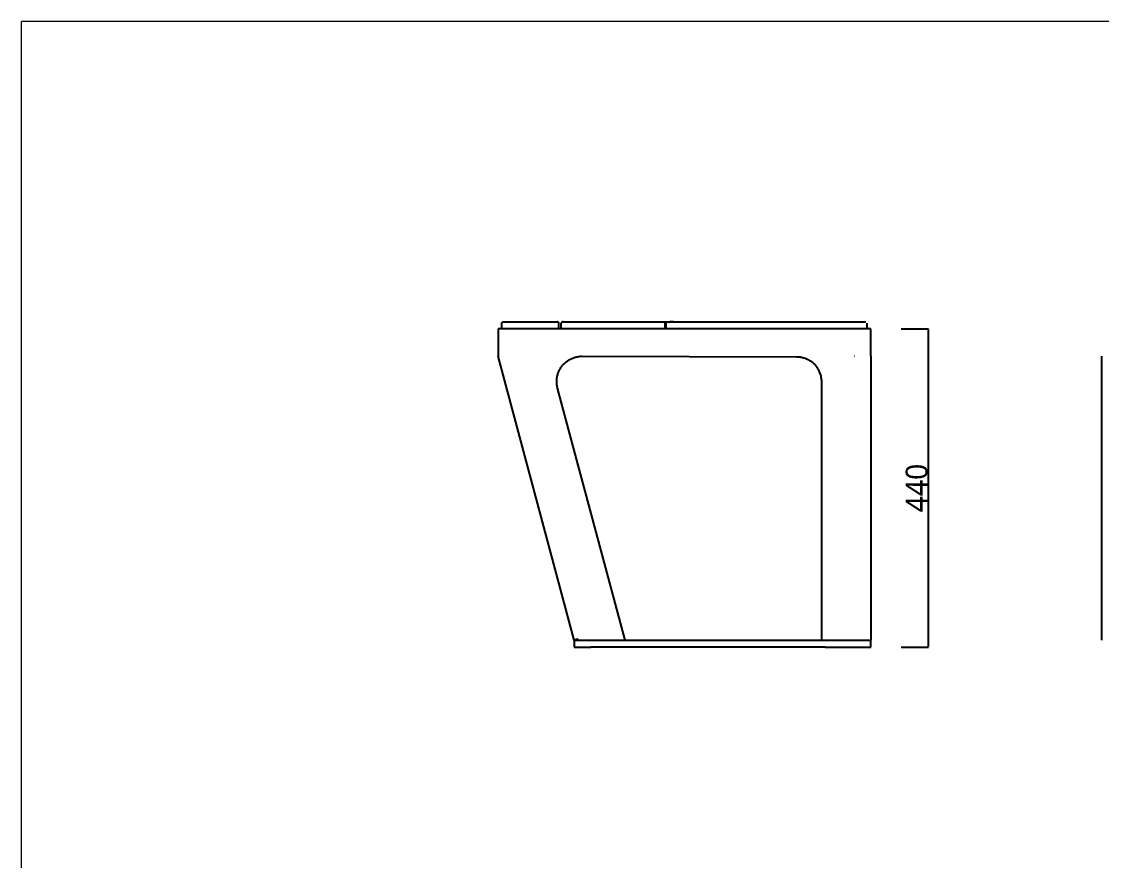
# Model space of a CAD drawing. Header units: millimetres. Extents: x -658 to 2773, y 81 to 2478.
# Drawn here: x -658 to 833, y 1320 to 2478 of the extents above; entities that cross this region are included whole.
import ezdxf

# ---------------------------------------------------------------- set-up
doc = ezdxf.new("R2010")
doc.units = ezdxf.units.MM
doc.header["$MEASUREMENT"] = 0
doc.layers.add('Domyślny', color=7, linetype='Continuous', true_color=0x000000)
doc.layers.add('Utwórz2D linie widoczne', color=7, linetype='Continuous', true_color=0x000000)
doc.styles.add('Roboto Light', font='Roboto-Light.ttf')
doc.dimstyles.new('Domyślny', dxfattribs={"dimtxt": 30, "dimasz": 1, "dimexe": 0.5, "dimexo": 0.5, "dimgap": 0.25, "dimtad": 1, "dimtoh": 1, "dimdec": 0, "dimzin": 1, "dimdsep": 46, "dimtxsty": 'Roboto Light', "dimcen": 0.5, "dimazin": 0, "dimtfac": 1, "dimtdec": 4, "dimtix": 1, "dimtmove": 1, "dimatfit": 3, "dimfxl": 0, "dimtolj": 1, "dimtzin": 1, "dimarcsym": 0})

# ---------------------------------------------------------------- blocks, each defined once
blk = doc.blocks.new('*D2')
at = {"layer": 'Defpoints', "color": 0}
for p in [(556.4, 2053.9), (556.4, 1613.9), (594, 1613.9)]:
    blk.add_point(p, dxfattribs=at)
at = {"layer": 'Domyślny', "color": 0, "lineweight": -2}
for p, q in [((556.9, 2053.9), (594.5, 2053.9)), ((594, 2052.9), (594, 1614.9)), ((556.9, 1613.9), (594.5, 1613.9))]:
    blk.add_line(p, q, dxfattribs=at)
at = {"layer": 'Domyślny', "color": 0}
for points in [[(594.2, 2052.9), (593.8, 2052.9), (594, 2053.9)], [(593.8, 1614.9), (594.2, 1614.9), (594, 1613.9)]]:
    blk.add_solid(points, dxfattribs=at)
at = {"layer": 'Domyślny', "color": 0, "insert": (578.3, 1833.9), "char_height": 30, "attachment_point": 5, "rotation": 90, "style": 'Roboto Light'}
blk.add_mtext('\\A1;440', dxfattribs=at)

msp = doc.modelspace()

# ---------------------------------------------------------------- linework, layer by layer
at = {"layer": 'Domyślny', "color": 18, "lineweight": 15, "true_color": 0x000000}
for p in [(-658, 81.4), (2769.3, 2478.2)]:
    msp.add_line(p, (-658, 2478.2), dxfattribs=at)
at = {"layer": 'Domyślny'}
msp.add_line((115.8, 2015.9), (412.5, 2015.2), dxfattribs=at)
at = {"layer": 'Utwórz2D linie widoczne'}
for p, q in [((5.3, 2062), (5.4, 2062.1)), ((5.3, 2061.9), (5.3, 2062)), ((5.3, 2062), (5.3, 2062)), ((5.3, 2061.8), (5.3, 2061.9)), ((5.3, 2061.7), (5.3, 2061.8)), ((5.3, 2061.8), (5.3, 2061.8)), ((5.3, 2061.6), (5.3, 2061.7)), ((5.3, 2061.5), (5.3, 2061.6)), ((5.3, 2061.6), (5.3, 2061.6)), ((5.3, 2053.9), (5.3, 2061.5)), ((5.4, 2062.3), (5.5, 2062.4)), ((5.4, 2062.2), (5.4, 2062.3)), ((5.4, 2062.1), (5.4, 2062.2)), ((5.4, 2062.2), (5.4, 2062.2)), ((5.5, 2062.4), (5.5, 2062.5)), ((5.5, 2062.5), (5.6, 2062.5)), ((5.5, 2062.4), (5.5, 2062.4)), ((5.6, 2062.6), (5.6, 2062.7)), ((5.6, 2062.7), (5.7, 2062.7)), ((5.6, 2062.5), (5.6, 2062.6)), ((5.7, 2062.7), (5.7, 2062.8)), ((5.7, 2062.8), (5.8, 2062.8)), ((5.8, 2062.8), (5.8, 2062.9)), ((5.8, 2062.9), (5.9, 2062.9)), ((5.9, 2062.9), (5.9, 2063)), ((5.9, 2063), (6, 2063)), ((6, 2063), (6, 2063.1)), ((6, 2063.1), (6.1, 2063.1)), ((6.1, 2063.1), (6.2, 2063.2)), ((6.1, 2063.1), (6.1, 2063.1)), ((6.2, 2063.2), (6.3, 2063.2)), ((6.2, 2063.2), (6.2, 2063.2)), ((6.3, 2063.2), (6.4, 2063.3)), ((6.4, 2063.3), (6.4, 2063.3)), ((6.4, 2063.3), (6.5, 2063.3)), ((6.5, 2063.3), (6.5, 2063.4)), ((6.5, 2063.4), (6.6, 2063.4)), ((6.6, 2063.4), (6.7, 2063.4)), ((6.7, 2063.4), (6.8, 2063.5)), ((6.7, 2063.4), (6.7, 2063.4)), ((6.8, 2063.5), (6.9, 2063.5)), ((6.9, 2063.5), (6.9, 2063.5)), ((6.9, 2063.5), (7, 2063.5)), ((7, 2063.5), (7.1, 2063.5)), ((7.1, 2063.5), (7.1, 2063.5)), ((7.1, 2063.5), (7.2, 2063.5)), ((7.2, 2063.5), (7.3, 2063.5)), ((7.3, 2063.5), (8.5, 2063.5)), ((8.5, 2063.5), (81.9, 2063.5)), ((81.9, 2063.5), (82, 2063.5)), ((82, 2063.5), (82, 2063.5)), ((82, 2063.5), (82.1, 2063.5)), ((82.1, 2063.5), (82.1, 2063.5)), ((82.1, 2063.5), (82.2, 2063.5)), ((82.3, 2063.5), (82.2, 2063.5)), ((82.4, 2063.4), (82.3, 2063.5)), ((82.3, 2063.5), (82.3, 2063.5)), ((82.5, 2063.4), (82.4, 2063.4)), ((82.6, 2063.4), (82.5, 2063.4)), ((82.5, 2063.4), (82.5, 2063.4)), ((82.6, 2063.4), (82.7, 2063.3)), ((82.7, 2063.3), (82.7, 2063.3)), ((82.7, 2063.3), (82.8, 2063.3)), ((82.8, 2063.3), (82.8, 2063.3)), ((82.8, 2063.3), (82.9, 2063.3)), ((82.9, 2063.2), (82.9, 2063.3)), ((82.9, 2063.2), (82.9, 2063.2)), ((82.9, 2063.2), (83, 2063.2)), ((83, 2063.2), (83, 2063.1)), ((83, 2063.1), (83.1, 2063.1)), ((83.2, 2063), (83.1, 2063.1)), ((83.1, 2063.1), (83.1, 2063.1)), ((83.3, 2063), (83.2, 2063)), ((83.2, 2063), (83.2, 2063)), ((83.2, 2063), (83.2, 2063)), ((83.2, 2063), (83.2, 2063)), ((83.2, 2063), (83.2, 2063)), ((83.2, 2063), (83.2, 2063)), ((83.3, 2062.9), (83.3, 2063)), ((83.3, 2063), (83.3, 2063)), ((83.4, 2062.9), (83.3, 2062.9)), ((83.4, 2062.8), (83.4, 2062.9)), ((83.4, 2062.8), (83.4, 2062.8)), ((83.4, 2062.8), (83.4, 2062.8)), ((83.4, 2062.8), (83.5, 2062.7)), ((83.5, 2062.7), (83.5, 2062.7)), ((83.5, 2062.7), (83.5, 2062.6)), ((83.5, 2062.6), (83.6, 2062.6)), ((83.6, 2062.6), (83.6, 2062.5)), ((83.6, 2062.5), (83.6, 2062.5)), ((83.6, 2062.5), (83.6, 2062.5)), ((83.6, 2062.5), (83.6, 2062.5)), ((83.6, 2062.5), (83.7, 2062.5)), ((83.7, 2062.4), (83.7, 2062.5)), ((83.7, 2062.4), (83.7, 2062.4)), ((83.7, 2062.4), (83.7, 2062.4)), ((83.7, 2062.4), (83.7, 2062.3)), ((83.7, 2062.4), (83.7, 2062.3)), ((83.8, 2062.2), (83.7, 2062.3)), ((83.7, 2062.3), (83.7, 2062.3)), ((83.7, 2062.3), (83.7, 2062.3)), ((83.7, 2062.3), (83.8, 2062.2)), ((83.7, 2062.3), (83.8, 2062.2)), ((83.9, 2061.5), (83.8, 2062.2)), ((83.8, 2062.1), (83.8, 2062.1)), ((83.8, 2062.1), (83.8, 2062)), ((83.8, 2062), (83.8, 2062)), ((83.8, 2062), (83.8, 2061.9)), ((83.8, 2061.9), (83.9, 2061.9)), ((83.9, 2061.8), (83.9, 2061.8)), ((83.9, 2061.8), (83.9, 2061.7)), ((83.9, 2061.7), (83.9, 2061.6)), ((83.9, 2061.6), (83.9, 2061.6)), ((83.9, 2061.6), (83.9, 2061.5)), ((83.9, 2053.9), (83.9, 2061.5)), ((87.4, 2062), (87.3, 2061.9)), ((87.3, 2061.9), (87.3, 2061.9)), ((87.3, 2061.9), (87.3, 2061.9)), ((87.3, 2061.9), (87.3, 2061.9)), ((87.3, 2061.9), (87.3, 2061.9)), ((87.3, 2061.9), (87.3, 2061.8)), ((87.3, 2061.8), (87.3, 2061.8)), ((87.3, 2061.8), (87.3, 2061.8)), ((87.3, 2061.8), (87.3, 2061.8)), ((87.3, 2061.8), (87.3, 2061.7)), ((87.3, 2061.7), (87.3, 2061.7)), ((87.3, 2061.7), (87.3, 2061.7)), ((87.3, 2061.7), (87.3, 2061.7)), ((87.3, 2061.7), (87.3, 2061.6)), ((87.3, 2061.6), (87.3, 2061.6)), ((87.3, 2061.6), (87.3, 2061.6)), ((87.3, 2061.6), (87.3, 2061.6)), ((87.3, 2061.6), (87.3, 2061.5)), ((87.3, 2053.9), (87.3, 2061.5)), ((87.3, 2061.5), (87.3, 2061.5)), ((87.5, 2062.2), (87.4, 2062.1)), ((87.4, 2062.1), (87.4, 2062.1)), ((87.4, 2062.1), (87.4, 2062.1)), ((87.4, 2062.1), (87.4, 2062)), ((87.4, 2062), (87.4, 2062)), ((87.4, 2062), (87.4, 2062)), ((87.4, 2062), (87.4, 2062)), ((87.6, 2062.4), (87.5, 2062.3)), ((87.5, 2062.3), (87.5, 2062.3)), ((87.5, 2062.3), (87.5, 2062.2)), ((87.5, 2062.2), (87.5, 2062.2)), ((87.7, 2062.5), (87.6, 2062.4)), ((87.6, 2062.4), (87.6, 2062.4)), ((87.8, 2062.6), (87.7, 2062.5)), ((87.7, 2062.5), (87.7, 2062.5)), ((87.7, 2062.5), (87.7, 2062.5)), ((87.9, 2062.7), (87.8, 2062.6)), ((87.8, 2062.6), (87.8, 2062.6)), ((88, 2062.8), (87.9, 2062.7)), ((87.9, 2062.7), (87.9, 2062.7)), ((87.9, 2062.7), (87.9, 2062.7)), ((88.1, 2062.9), (88, 2062.8)), ((88, 2062.8), (88, 2062.8)), ((88.2, 2062.9), (88.1, 2062.9)), ((88.1, 2062.9), (88.1, 2062.9)), ((88.3, 2063), (88.2, 2062.9)), ((88.4, 2063), (88.3, 2063)), ((88.3, 2063), (88.3, 2063)), ((88.5, 2063.1), (88.4, 2063.1)), ((88.4, 2063.1), (88.4, 2063)), ((88.6, 2063.1), (88.5, 2063.1)), ((88.5, 2063.1), (88.5, 2063.1)), ((88.7, 2063.2), (88.6, 2063.1)), ((88.8, 2063.2), (88.7, 2063.2)), ((88.7, 2063.2), (88.7, 2063.2)), ((88.9, 2063.2), (88.8, 2063.2)), ((89, 2063.3), (88.9, 2063.3)), ((88.9, 2063.3), (88.9, 2063.2)), ((89.1, 2063.3), (89, 2063.3)), ((89, 2063.3), (89, 2063.3)), ((89, 2063.3), (89.1, 2063.3)), ((89.2, 2063.4), (89.1, 2063.3)), ((89.1, 2063.3), (89.2, 2063.4)), ((89.4, 2063.4), (89.2, 2063.4)), ((89.2, 2063.4), (89.2, 2063.4)), ((89.2, 2063.4), (89.3, 2063.4)), ((89.3, 2063.4), (89.4, 2063.4)), ((89.4, 2063.4), (89.4, 2063.5)), ((89.4, 2063.5), (89.5, 2063.5)), ((89.5, 2063.4), (89.4, 2063.4)), ((89.5, 2063.5), (89.6, 2063.5)), ((89.7, 2063.4), (89.5, 2063.4)), ((89.6, 2063.5), (89.6, 2063.5)), ((89.6, 2063.5), (89.7, 2063.5)), ((89.8, 2063.5), (89.7, 2063.4)), ((89.7, 2063.5), (89.8, 2063.5)), ((90, 2063.5), (89.8, 2063.5)), ((89.8, 2063.5), (89.8, 2063.5)), ((89.8, 2063.5), (89.9, 2063.5)), ((89.9, 2063.5), (90.4, 2063.5)), ((90.1, 2063.5), (90, 2063.5)), ((90.3, 2063.5), (90.1, 2063.5)), ((90.4, 2063.5), (90.3, 2063.5)), ((90.4, 2063.5), (230.5, 2063.5)), ((230.5, 2063.5), (238.6, 2063.5)), ((230.5, 2063.5), (230.5, 2063.5)), ((230.5, 2063.5), (230.5, 2063.5)), ((230.5, 2063.5), (230.5, 2063.5)), ((230.5, 2063.5), (230.5, 2063.5)), ((230.5, 2063.5), (230.6, 2063.5)), ((230.6, 2063.5), (230.6, 2063.5)), ((230.6, 2063.5), (230.6, 2063.5)), ((230.6, 2063.5), (230.6, 2063.5)), ((230.6, 2063.5), (230.6, 2063.5)), ((230.6, 2063.5), (230.6, 2063.5)), ((230.6, 2063.5), (230.6, 2063.5)), ((230.6, 2063.5), (230.6, 2063.5)), ((230.6, 2063.5), (230.6, 2063.5)), ((230.6, 2063.5), (230.6, 2063.5)), ((230.6, 2063.5), (230.6, 2063.5)), ((230.6, 2063.5), (230.6, 2063.5)), ((230.6, 2063.5), (230.6, 2063.5)), ((230.6, 2063.5), (230.6, 2063.5)), ((230.6, 2063.5), (230.6, 2063.5)), ((230.6, 2063.5), (230.6, 2063.5)), ((230.6, 2063.5), (230.6, 2063.5)), ((230.6, 2063.5), (230.6, 2063.5)), ((230.6, 2063.5), (230.6, 2063.5)), ((230.6, 2063.5), (230.6, 2063.5)), ((230.6, 2063.5), (230.6, 2063.5)), ((230.6, 2063.5), (230.6, 2063.5)), ((230.6, 2063.5), (230.6, 2063.5)), ((230.6, 2063.5), (230.6, 2063.5)), ((230.6, 2063.5), (230.6, 2063.5)), ((230.6, 2063.5), (230.6, 2063.5)), ((230.6, 2063.5), (230.6, 2063.5)), ((230.6, 2063.5), (230.6, 2063.5)), ((230.6, 2063.5), (230.6, 2063.5)), ((230.6, 2063.5), (230.6, 2063.5)), ((230.6, 2063.5), (230.6, 2063.5)), ((230.6, 2063.5), (230.6, 2063.5)), ((230.6, 2063.5), (230.6, 2063.5)), ((230.6, 2063.5), (230.6, 2063.5)), ((230.6, 2063.5), (230.6, 2063.5)), ((230.6, 2063.5), (230.6, 2063.5)), ((230.6, 2063.5), (230.6, 2063.5)), ((230.6, 2063.5), (230.6, 2063.4)), ((230.6, 2063.4), (230.6, 2063.4)), ((230.6, 2063.4), (230.6, 2063.4)), ((230.6, 2063.4), (230.6, 2063.4)), ((230.6, 2063.4), (230.6, 2063.4)), ((230.6, 2063.4), (230.6, 2063.4)), ((230.6, 2063.4), (230.6, 2063.4)), ((230.6, 2063.4), (230.7, 2063.4)), ((230.7, 2063.4), (230.7, 2063.4)), ((230.7, 2063.4), (230.7, 2063.4)), ((230.7, 2063.4), (230.7, 2063.3)), ((230.7, 2063.3), (230.7, 2063.3)), ((230.7, 2063.3), (230.7, 2063.3)), ((230.7, 2063.3), (230.7, 2063.3)), ((230.7, 2063.3), (230.7, 2063.2)), ((230.7, 2063.2), (230.7, 2063.2)), ((230.7, 2063.2), (230.7, 2063.1)), ((230.7, 2063.1), (230.7, 2063)), ((230.7, 2063), (230.8, 2062.9)), ((230.8, 2062.9), (230.8, 2062.8)), ((230.8, 2062.8), (230.8, 2062.6)), ((230.8, 2062.6), (230.8, 2062.4)), ((230.8, 2062.4), (230.8, 2062.3)), ((230.8, 2062.3), (230.9, 2061.9)), ((230.9, 2061.9), (230.9, 2061.5)), ((230.9, 2053.9), (230.9, 2061.5)), ((232.2, 2053.9), (232.2, 2061.5)), ((237.9, 2063.3), (236.4, 2063.1)), ((236.4, 2063.1), (236.6, 2063.2)), ((236.6, 2063.2), (236.8, 2063.3)), ((236.8, 2063.3), (237, 2063.3)), ((237, 2063.3), (237.2, 2063.4)), ((237.2, 2063.4), (237.4, 2063.4)), ((237.4, 2063.4), (237.6, 2063.4)), ((237.6, 2063.4), (237.8, 2063.5)), ((237.8, 2063.5), (238, 2063.5)), ((239.3, 2063.4), (237.9, 2063.3)), ((238, 2063.5), (238.2, 2063.5)), ((238.2, 2063.5), (238.4, 2063.5)), ((238.4, 2063.5), (238.6, 2063.5)), ((238.6, 2063.5), (242.3, 2063.5)), ((240.8, 2063.5), (239.3, 2063.4)), ((242.3, 2063.5), (240.8, 2063.5)), ((242.3, 2063.5), (419.5, 2063.5)), ((419.5, 2063.5), (425.6, 2063.5)), ((425.6, 2063.5), (492, 2063.5)), ((425.6, 2063.5), (429.3, 2063.5)), ((492, 2063.5), (508, 2063.5)), ((510, 2053.9), (510, 2061.5)), ((2, 2053.9), (0.3, 2053.9)), ((0.3, 2053.9), (0.3, 2015.9)), ((79.4, 2053.9), (2, 2053.9)), ((81.7, 2053.9), (79.4, 2053.9)), ((226.5, 2053.9), (81.7, 2053.9)), ((229.9, 2053.9), (226.5, 2053.9)), ((416.8, 2053.9), (229.9, 2053.9)), ((425.6, 2053.9), (416.8, 2053.9)), ((492, 2053.9), (425.6, 2053.9)), ((515, 2053.9), (492, 2053.9)), ((515, 2015.9), (515, 2053.9)), ((105, 1623.9), (0, 2015.9)), ((102, 2013), (103.1, 2013.4)), ((103.1, 2013.4), (104.2, 2013.8)), ((104.2, 2013.8), (105.3, 2014.2)), ((105.3, 2014.2), (106.5, 2014.5)), ((106.5, 2014.5), (107.6, 2014.8)), ((107.6, 2014.8), (108.7, 2015.1)), ((108.7, 2015.1), (109.9, 2015.3)), ((109.9, 2015.3), (111.1, 2015.5)), ((111.1, 2015.5), (112.2, 2015.7)), ((112.2, 2015.7), (113.4, 2015.8)), ((113.4, 2015.8), (114.6, 2015.8)), ((114.6, 2015.8), (115.8, 2015.9)), ((412.5, 2015.2), (413.7, 2015.2)), ((413.7, 2015.2), (414.9, 2015.1)), ((414.9, 2015.1), (416, 2015)), ((416, 2015), (417.2, 2014.9)), ((417.2, 2014.9), (418.4, 2014.7)), ((418.4, 2014.7), (419.5, 2014.5)), ((419.5, 2014.5), (420.7, 2014.2)), ((420.7, 2014.2), (421.8, 2013.9)), ((421.8, 2013.9), (422.9, 2013.6)), ((422.9, 2013.6), (424, 2013.2)), ((492, 2015.9), (492.5, 2015.9)), ((515, 2015.9), (515, 1623.9)), ((833.3, 2015.9), (833.3, 1623.9)), ((85.6, 1998.2), (86.2, 1999.2)), ((86.2, 1999.2), (86.9, 2000.2)), ((86.9, 2000.2), (87.5, 2001.2)), ((87.5, 2001.2), (88.2, 2002.2)), ((88.2, 2002.2), (89, 2003.1)), ((89, 2003.1), (89.7, 2004)), ((89.7, 2004), (90.5, 2004.9)), ((90.5, 2004.9), (91.4, 2005.7)), ((91.4, 2005.7), (92.2, 2006.5)), ((92.2, 2006.5), (93.1, 2007.3)), ((93.1, 2007.3), (94, 2008.1)), ((94, 2008.1), (94.9, 2008.8)), ((94.9, 2008.8), (95.9, 2009.5)), ((95.9, 2009.5), (96.8, 2010.2)), ((96.8, 2010.2), (97.8, 2010.8)), ((97.8, 2010.8), (98.9, 2011.4)), ((98.9, 2011.4), (99.9, 2011.9)), ((99.9, 2011.9), (101, 2012.5)), ((101, 2012.5), (102, 2013)), ((424, 2013.2), (425.1, 2012.8)), ((425.1, 2012.8), (426.2, 2012.3)), ((426.2, 2012.3), (427.3, 2011.9)), ((427.3, 2011.9), (428.4, 2011.3)), ((428.4, 2011.3), (429.4, 2010.8)), ((429.4, 2010.8), (430.4, 2010.2)), ((430.4, 2010.2), (431.4, 2009.6)), ((431.4, 2009.6), (432.4, 2008.9)), ((432.4, 2008.9), (433.3, 2008.2)), ((433.3, 2008.2), (434.3, 2007.5)), ((434.3, 2007.5), (435.2, 2006.7)), ((435.2, 2006.7), (436, 2006)), ((436, 2006), (436.9, 2005.2)), ((437.7, 2004.3), (436.9, 2005.2)), ((438.5, 2003.4), (437.7, 2004.3)), ((439.3, 2002.5), (438.5, 2003.4)), ((440, 2001.6), (439.3, 2002.5)), ((440.7, 2000.6), (440, 2001.6)), ((441.4, 1999.6), (440.7, 2000.6)), ((442, 1998.6), (441.4, 1999.6)), ((442.6, 1997.6), (442, 1998.6)), ((81, 1982.4), (81.1, 1983.6)), ((81.1, 1983.6), (81.2, 1984.8)), ((81.2, 1984.8), (81.4, 1985.9)), ((81.4, 1985.9), (81.6, 1987.1)), ((81.6, 1987.1), (81.8, 1988.3)), ((81.8, 1988.3), (82.1, 1989.4)), ((82.1, 1989.4), (82.4, 1990.6)), ((82.4, 1990.6), (82.7, 1991.7)), ((82.7, 1991.7), (83.1, 1992.8)), ((83.1, 1992.8), (83.5, 1993.9)), ((83.5, 1993.9), (84, 1995)), ((84, 1995), (84.5, 1996.1)), ((84.5, 1996.1), (85, 1997.2)), ((85, 1997.2), (85.6, 1998.2)), ((443.2, 1996.5), (442.6, 1997.6)), ((443.7, 1995.5), (443.2, 1996.5)), ((444.2, 1994.4), (443.7, 1995.5)), ((444.6, 1993.3), (444.2, 1994.4)), ((445, 1992.2), (444.6, 1993.3)), ((445.4, 1991), (445, 1992.2)), ((445.8, 1989.9), (445.4, 1991)), ((446.1, 1988.8), (445.8, 1989.9)), ((446.3, 1987.6), (446.1, 1988.8)), ((446.5, 1986.4), (446.3, 1987.6)), ((446.7, 1985.3), (446.5, 1986.4)), ((446.9, 1984.1), (446.7, 1985.3)), ((447, 1982.9), (446.9, 1984.1)), ((81, 1981.2), (81, 1982.4)), ((81, 1980), (81, 1981.2)), ((81.1, 1978.8), (81, 1980)), ((81.2, 1977.6), (81.1, 1978.8)), ((81.3, 1976.5), (81.2, 1977.6)), ((81.5, 1975.3), (81.3, 1976.5)), ((81.7, 1974.1), (81.5, 1975.3)), ((81.9, 1973), (81.7, 1974.1)), ((82.2, 1971.8), (81.9, 1973)), ((175.4, 1623.9), (82.2, 1971.8)), ((447, 1981.7), (447, 1982.9)), ((447, 1980.5), (447, 1981.7)), ((447, 1623.9), (447, 1980.5)), ((109.9, 1625.2), (105, 1623.9)), ((105, 1623.9), (105, 1613.9)), ((105, 1623.9), (128, 1623.9)), ((105, 1613.9), (128, 1613.9)), ((109.9, 1625.2), (109.9, 1625.1)), ((109.9, 1625.1), (109.9, 1625.1)), ((109.9, 1625.1), (109.9, 1625.1)), ((109.9, 1625.1), (109.9, 1625.1)), ((109.9, 1625.1), (109.9, 1625.1)), ((109.9, 1625.1), (109.9, 1625)), ((109.9, 1625), (109.9, 1625)), ((109.9, 1625), (109.9, 1625)), ((109.9, 1625), (110, 1624.9)), ((110, 1624.9), (110, 1624.9)), ((110, 1624.9), (110, 1624.9)), ((110, 1624.9), (110, 1624.9)), ((110, 1624.9), (110, 1624.8)), ((110, 1624.8), (110, 1624.8)), ((110, 1624.8), (110.1, 1624.8)), ((110.1, 1624.8), (110.1, 1624.8)), ((110.1, 1624.8), (110.1, 1624.7)), ((110.1, 1624.7), (110.1, 1624.7)), ((110.1, 1624.7), (110.2, 1624.7)), ((110.2, 1624.7), (110.2, 1624.7)), ((110.2, 1624.7), (110.2, 1624.7)), ((110.2, 1624.7), (110.2, 1624.6)), ((110.2, 1624.6), (110.3, 1624.6)), ((110.3, 1624.6), (110.3, 1624.6)), ((110.3, 1624.6), (110.3, 1624.6)), ((110.3, 1624.6), (110.4, 1624.5)), ((110.4, 1624.5), (110.4, 1624.5)), ((110.4, 1624.5), (110.4, 1624.5)), ((110.4, 1624.5), (110.5, 1624.5)), ((110.5, 1624.5), (110.5, 1624.4)), ((110.5, 1624.4), (110.5, 1624.4)), ((110.5, 1624.4), (110.6, 1624.4)), ((110.6, 1624.4), (110.7, 1624.3)), ((110.7, 1624.3), (110.8, 1624.3)), ((110.8, 1624.3), (110.9, 1624.3)), ((110.9, 1624.3), (110.9, 1624.2)), ((110.9, 1624.2), (111, 1624.2)), ((111, 1624.2), (111.1, 1624.2)), ((111.1, 1624.2), (111.2, 1624.1)), ((111.2, 1624.1), (111.3, 1624.1)), ((111.3, 1624.1), (111.5, 1624.1)), ((111.5, 1624.1), (111.6, 1624)), ((111.6, 1624), (111.8, 1624)), ((111.8, 1624), (112.1, 1623.9)), ((112.1, 1623.9), (112.3, 1623.9)), ((128, 1623.9), (452, 1623.9)), ((452, 1613.9), (128, 1613.9)), ((452, 1623.9), (475, 1623.9)), ((452, 1613.9), (475, 1613.9)), ((475, 1623.9), (492, 1623.9)), ((475, 1613.9), (492, 1613.9)), ((492, 1623.9), (515, 1623.9)), ((492, 1613.9), (515, 1613.9)), ((515, 1613.9), (515, 1623.9))]:
    msp.add_line(p, q, dxfattribs=at)

# ---------------------------------------------------------------- dimensions: what is measured, and where the dimension line sits
at = {"layer": 'Domyślny'}
dim = msp.add_aligned_dim(p1=(556.4, 2053.9), p2=(556.4, 1613.9), distance=37.6, dimstyle='Domyślny', dxfattribs=at)
dim.commit()
dim.dimension.update_dxf_attribs({"geometry": '*D2', "text_midpoint": (578.3, 1833.9)})

doc.saveas('drawing.dxf')
